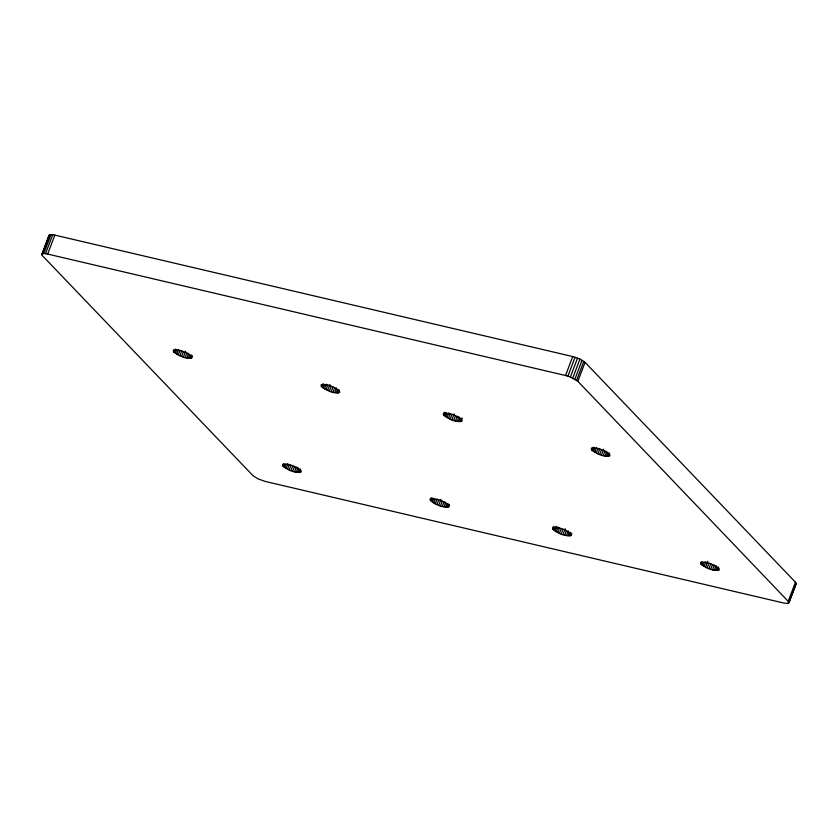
<?xml version="1.0" encoding="UTF-8"?>
<svg xmlns="http://www.w3.org/2000/svg" width="838" height="838" viewBox="0 0 838 838"><rect width="100%" height="100%" fill="white"/><g stroke="black" fill="none" stroke-linecap="round" stroke-linejoin="round"><path stroke-width="1.26" d="M41.9 254.867L49.096 235.216L50.982 234.588L54.858 235.111L572.721 356.559L579.948 359.104L585.06 362.362L795.461 582.221L796.1 583.835L788.904 602.784L787.018 603.412L783.142 602.889L265.279 481.441L258.052 478.896L252.94 475.638L42.539 255.779L41.9 254.867L49.096 235.216M788.904 602.784L796.1 583.133M41.9 254.165L49.746 234.766M42.539 253.715L43.775 253.537L50.982 234.588M43.775 253.537L45.524 253.652L52.721 234.703M45.524 253.652L47.661 254.061L54.858 235.111M173.571 351.834L173.277 350.211C179.751 349.268 187.628 352.316 191.902 357.25L191.829 357.732C185.638 359.397 178.484 355.616 173.571 351.834L174.472 349.467M174.367 352.599L175.718 349.048M175.446 353.395L176.797 349.844M176.755 354.202L178.557 349.456M178.243 354.987L180.044 350.253M179.887 355.752L181.678 351.017M181.616 356.454L183.417 351.719M183.396 357.082L185.648 351.153M185.188 357.606L186.989 352.871M186.926 358.015L188.718 353.28M188.445 358.266L189.797 354.704M189.713 358.35L191.064 354.799M190.708 358.287L191.609 355.92M191.42 358.077L192.321 355.71M282.856 466.033L282.563 464.399C289.037 463.466 296.914 466.515 301.188 471.448L301.114 471.93C294.924 473.585 287.769 469.814 282.856 466.033L283.757 463.665M283.653 466.797L284.553 464.42M284.731 467.594L286.083 464.032M286.041 468.39L287.843 463.655M287.539 469.186L289.33 464.451M289.173 469.95L290.975 465.205M321.373 386.496L321.069 384.872C327.553 383.93 335.42 386.978 339.704 391.912L339.62 392.394C333.43 394.059 326.275 390.278 321.373 386.496L322.274 384.129M322.169 387.261L323.51 383.71M290.901 470.652L292.703 465.907M323.238 388.057L324.589 384.506M292.692 471.281L294.484 466.536M324.547 388.863L326.349 384.118M294.473 471.804L296.275 467.07M326.045 389.649L327.847 384.914M296.212 472.213L298.014 467.478M327.679 390.414L329.931 384.485M297.731 472.454L299.082 468.903M329.407 391.116L331.209 386.37M298.998 472.548L300.35 468.997M299.994 472.485L300.894 470.118M331.199 391.744L333 386.999M332.99 392.268L334.781 387.533M334.718 392.676L336.52 387.942M336.237 392.917L337.588 389.366M337.505 393.012L338.856 389.461M338.51 392.949L339.411 390.581M443.375 414.538L443.522 413.584C449.996 412.652 457.873 415.69 462.147 420.634L462.073 421.105C455.725 422.656 447.953 419.042 443.375 414.538L444.276 412.17M443.815 415.208L444.716 412.841M444.611 415.973L445.963 412.422M445.69 416.769L447.042 413.218M447 417.575L448.801 412.841M448.498 418.372L450.289 413.626M450.132 419.126L451.933 414.391M451.86 419.828L454.112 413.909M453.651 420.456L455.443 415.721M455.432 420.99L457.234 416.245M457.171 421.388L458.973 416.654M458.69 421.64L460.041 418.089M430.208 500.024L430.365 499.06C436.839 498.128 444.706 501.166 448.99 506.11L448.906 506.592C442.569 508.132 434.796 504.518 430.208 500.024L431.109 497.657M459.957 421.724L461.309 418.172M430.659 500.684L431.56 498.317M460.952 421.661L462.304 418.11M431.455 501.449L432.806 497.898M432.523 502.245L433.875 498.694M433.833 503.051L435.184 499.5M435.331 503.848L437.132 499.113M436.965 504.602L438.766 499.867M438.703 505.304L440.945 499.385M440.484 505.932L442.286 501.197M442.275 506.466L444.077 501.732M444.004 506.875L445.806 502.13M445.523 507.116L446.874 503.565M446.79 507.21L448.141 503.648M447.796 507.147L448.697 504.78M448.508 506.938L449.409 504.57M47.661 254.061L565.524 375.508L572.721 356.559M565.524 375.508L567.913 376.157L575.109 357.208M788.904 602.082L577.853 381.311L570.374 377.037L577.571 358.077M572.752 378.053L579.948 359.104M574.889 379.164L582.085 360.214M576.628 380.274L583.824 361.325M577.853 381.311L585.06 362.362M552.661 528.736L552.808 527.783C559.292 526.84 567.158 529.888 571.443 534.822L571.359 535.304C565.022 536.844 557.239 533.24 552.661 528.736L553.562 526.369M553.111 529.407L554.012 527.039M553.908 530.171L555.248 526.62M554.976 530.967L556.778 526.233M556.285 531.774L558.087 527.029M557.783 532.559L559.585 527.825M559.417 533.324L561.219 528.579M591.618 449.87L591.324 448.246C597.798 447.303 605.665 450.352 609.949 455.285L609.865 455.767C603.674 457.433 596.53 453.651 591.618 449.87L592.518 447.502M592.414 450.635L593.765 447.083M561.146 534.026L562.947 529.291M593.482 451.431L594.833 447.88M562.937 534.654L565.189 528.726M594.791 452.237L596.593 447.492M564.728 535.178L566.519 530.444M596.289 453.023L598.091 448.288M566.457 535.587L568.258 530.852M597.923 453.787L599.725 449.053M567.975 535.838L569.327 532.277M599.662 454.489L601.454 449.755M569.243 535.922L570.594 532.371M570.249 535.859L571.149 533.492M570.961 535.65L571.851 533.282M601.443 455.118L603.695 449.189M603.234 455.642L605.036 450.907M604.963 456.05L606.764 451.315M606.482 456.301L607.833 452.74M607.749 456.385L609.1 452.834M608.755 456.322L609.655 453.955M700.903 564.068L700.61 562.434C707.083 561.502 714.961 564.55 719.234 569.484L719.151 569.966C712.96 571.621 705.816 567.85 700.903 564.068L701.804 561.701M701.699 564.833L702.6 562.455M702.778 565.629L704.13 562.068M704.088 566.425L705.879 561.69M705.575 567.221L707.827 561.303M707.209 567.986L709.011 563.241M708.948 568.688L710.75 563.943M710.729 569.316L712.53 564.571M712.52 569.84L714.322 565.105M714.248 570.249L716.05 565.514M715.767 570.489L717.119 566.938M717.045 570.584L718.386 567.033M718.04 570.521L718.941 568.154M788.265 601.171L795.461 582.221M788.254 603.234L796.1 583.835M567.913 376.157L570.374 377.037"/></g></svg>
